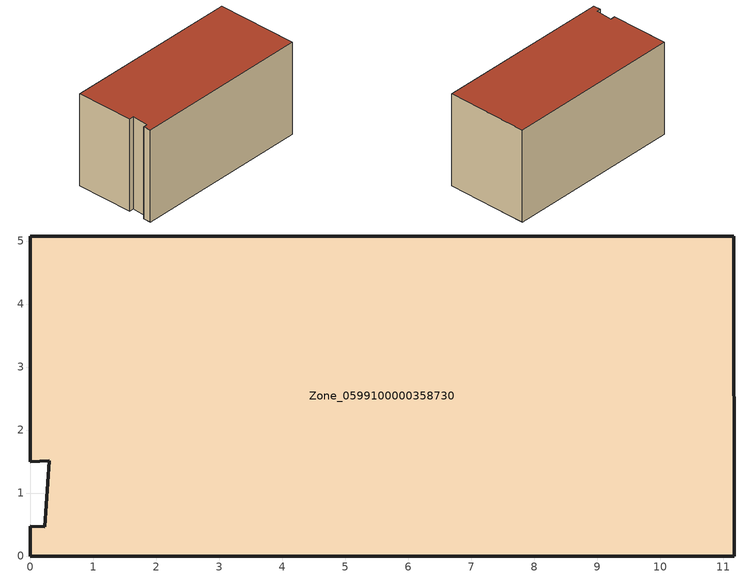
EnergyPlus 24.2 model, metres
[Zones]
Zone_0599100000358730
 floor ground (C_G): 0,0 0,0.47 0.23,0.47 0.3,1.51 0,1.5 0,5.08 11.17,5.08 11.17,0 z0
 wall outside (C_F): 0,0 11.17,0 11.17,5.08 0,5.08 0,1.5 0.3,1.51 0.23,0.47 0,0.47 0,0 z0:5.89
 roof outside (C_R): 0,0.47 0,0 11.17,0 11.17,5.08 0,5.08 0,1.5 0.3,1.51 0.23,0.47 z5.89
[BUILDING]
Pand.0599100000358730: North Axis=0; Terrain=City; Loads Convergence Tolerance Value=0.04; Temperature Convergence Tolerance Value=0.4; Solar Distribution=FullExterior; Maximum Number of Warmup Days=25; Minimum Number of Warmup Days=1
[Site:Location]
Rotterdam.The.Hague.AP_ZH_NLD Design_Conditions: Latitude=51.96; Longitude=4.45; Time Zone=1; Elevation=-4.5
[SITE:GROUNDTEMPERATURE:BUILDINGSURFACE]
18, 18, 18, 18, 18, 18, 18, 18, 18, 18, 18, 18
[MATERIAL] Thermal Absorptance=0.9; Solar Absorptance=0.7; Visible Absorptance=0.7
Name | Roughness | Thickness | Conductivity | Density | Specific Heat
G.TC.1992-2005 | MediumSmooth | 0.15 | 0.06 | 540 | 1210
F.TC.1992-2005 | Rough | 0.3 | 0.12 | 1920 | 840
R.TC.1992-2005 | MediumRough | 0.2 | 0.08 | 1500 | 1000
[CONSTRUCTION]
C_G: G.TC.1992-2005
C_F: F.TC.1992-2005
C_R: R.TC.1992-2005
[ZONE]
Zone_0599100000358730: Type=1; Multiplier=1; Ceiling Height=Autocalculate; Volume=Autocalculate; Floor Area=autocalculate; Part of Total Floor Area=Yes
[ZONEINFILTRATION:DESIGNFLOWRATE]
Infil_Zone_0599100000358730: Zone or ZoneList or Space or SpaceList=Zone_0599100000358730; Schedule=AlwaysOn; Design Flow Rate Calculation Method=Flow/Area; Flow Rate per Floor Area=0.0015; Constant Term Coefficient=1; Temperature Term Coefficient=0; Velocity Term Coefficient=0; Velocity Squared Term Coefficient=0
[HVACTEMPLATE:ZONE:IDEALLOADSAIRSYSTEM]
Zone_0599100000358730: Maximum Heating Supply Air Temperature=50; Minimum Cooling Supply Air Temperature=13; Maximum Heating Supply Air Humidity Ratio=0.0156; Minimum Cooling Supply Air Humidity Ratio=0.0077; Heating Limit=NoLimit; Cooling Limit=NoLimit; Dehumidification Control Type=ConstantSensibleHeatRatio; Cooling Sensible Heat Ratio=0.7; Dehumidification Setpoint=60; Humidification Control Type=None; Humidification Setpoint=30; Outdoor Air Method=None; Outdoor Air Flow Rate per Person=0.00944; Outdoor Air Flow Rate per Zone Floor Area=0; Outdoor Air Flow Rate per Zone=0; Demand Controlled Ventilation Type=None; Outdoor Air Economizer Type=NoEconomizer; Heat Recovery Type=None; Sensible Heat Recovery Effectiveness=0.7; Latent Heat Recovery Effectiveness=0.65
[ZONECONTROL:THERMOSTAT]
ThermostatControl_Zone_0599100000358730: Zone or ZoneList=Zone_0599100000358730; Control Type Schedule=DualSetpointControlType; Control 1=Thermostat_Zone_0599100000358730; Temperature Difference Between Cutout And Setpoint=0
[THERMOSTATSETPOINT:DUALSETPOINT]
Thermostat_Zone_0599100000358730: Heating Setpoint Temperature Schedule=HeatingSetpoint_Zone_0599100000358730; Cooling Setpoint Temperature Schedule=CoolingSetpoint_Zone_0599100000358730
[SCHEDULE:COMPACT]
HeatingSetpoint_Zone_0599100000358730: Through: 12/31, For: AllDays, Until: 24:00, 21
CoolingSetpoint_Zone_0599100000358730: Through: 12/31, For: AllDays, Until: 24:00, 24
DualSetpointControlType: Through: 12/31, For: AllDays, Until: 24:00, 4
AlwaysOn: Through: 12/31, For: AllDays, Until: 24:00, 1
